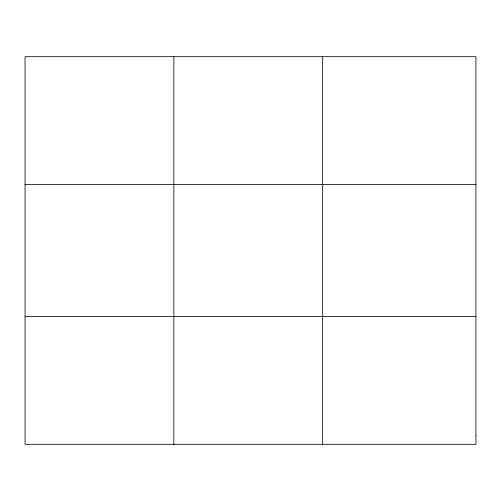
<?xml version="1.0" encoding="UTF-8"?>
<svg xmlns="http://www.w3.org/2000/svg" width="501" height="501" viewBox="0 0 501 501"><rect width="100%" height="100%" fill="white"/><g stroke="black" fill="none" stroke-linecap="round" stroke-linejoin="round"><path stroke-width="0.75" d="M173.847 56.688L173.847 444.312M322.644 56.688L322.644 444.312M25.05 184.606L475.95 184.606M25.05 316.394L475.95 316.394M475.95 435.789L475.95 444.312L25.05 444.312L25.05 56.688L475.95 56.688L475.95 435.789"/></g></svg>
